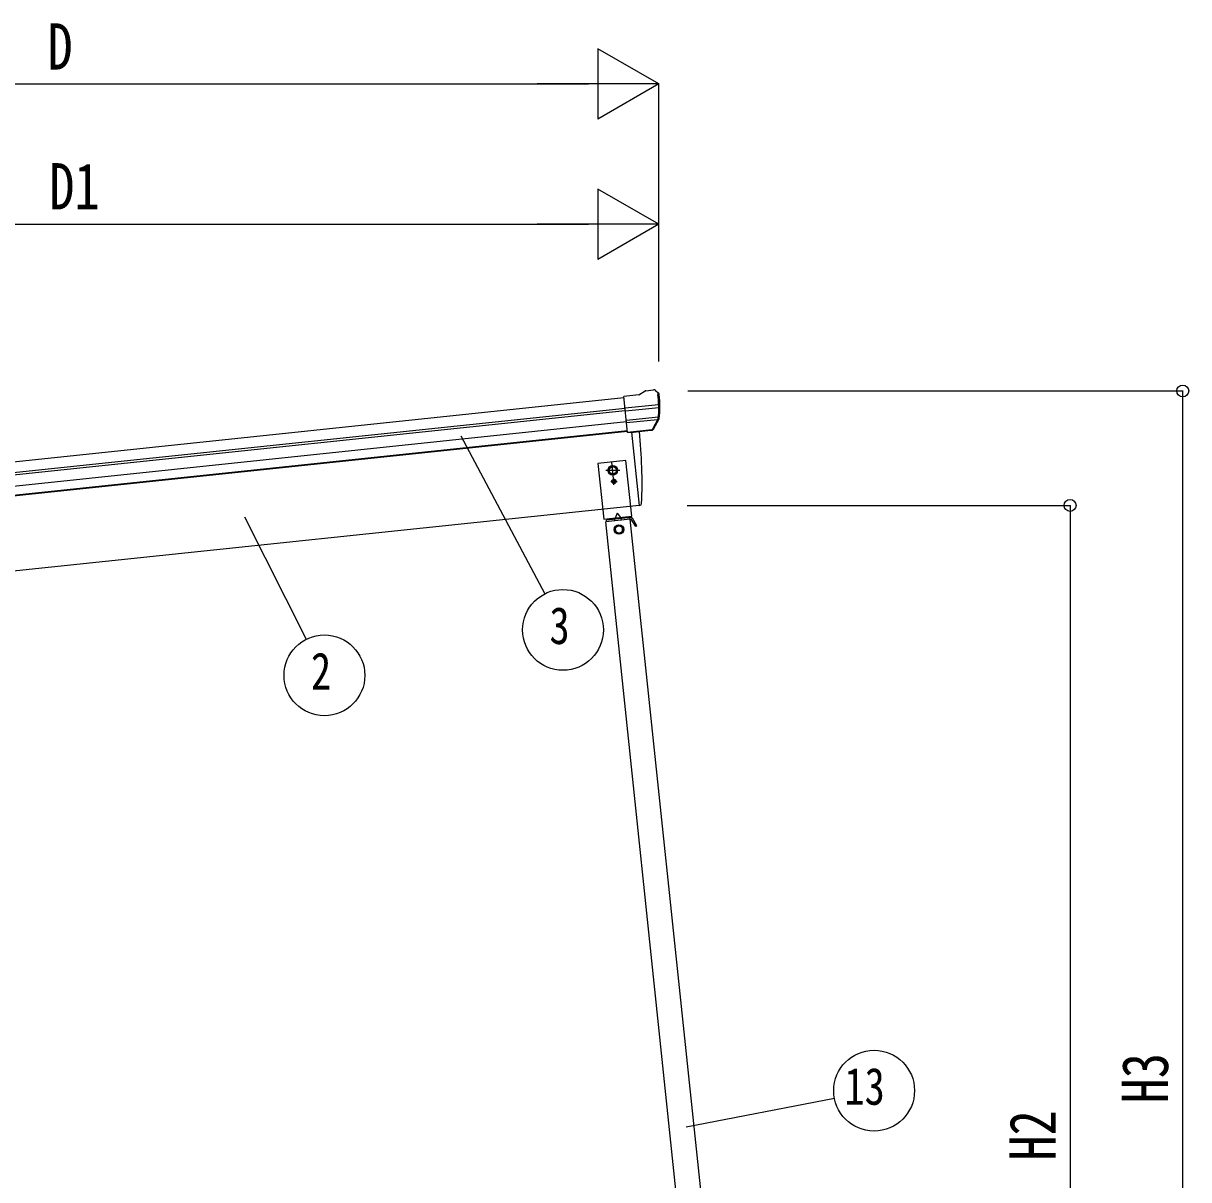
# Model space of a CAD drawing. Units: millimetres, scale not verified. Extents: x -10512 to 10512, y -7425 to 7425.
# Drawn here: x -7592 to -5515, y -2962 to -902 of the extents above; entities that cross this region are included whole.
import ezdxf
from ezdxf.enums import TextEntityAlignment as Align

# ---------------------------------------------------------------- set-up
doc = ezdxf.new("R2010")
doc.units = ezdxf.units.MM
doc.header["$LTSCALE"] = 30
for name, color, linetype in [('0-4_YKK_13', 4, 'Continuous'), ('0-5_YKK_A1', 4, 'Continuous'), ('0-6_YKK_D', 6, 'Continuous')]:
    doc.layers.add(name, color=color, linetype=linetype)
doc.styles.add('ＭＳ ゴシック', font='')
doc.styles.get('ＭＳ ゴシック').set_extended_font_data('MS Gothic')

msp = doc.modelspace()

# ---------------------------------------------------------------- linework, layer by layer
at = {"layer": '0-4_YKK_13'}
for p, q in [((-6468.59, -1554.99), (-6468.59, -1554.99)), ((-6464.92, -1556.07), (-6464.92, -1556.07)), ((-6464.92, -1556.07), (-6460.6, -1559.57)), ((-6494.9, -1563.79), (-6521.43, -1566.57)), ((-6514.64, -1631.13), (-6521.43, -1566.57)), ((-6460.6, -1559.57), (-6459.74, -1560.27)), ((-6458.35, -1563.97), (-6458.66, -1562.12)), ((-6519.27, -1587.1), (-6459.53, -1580.82)), ((-6459.05, -1586.69), (-6518.65, -1592.96)), ((-6459.89, -1603.45), (-6516.92, -1609.44)), ((-6461.28, -1608.11), (-6516.45, -1613.91)), ((-6469.84, -1624.69), (-6460.39, -1606.39)), ((-6468.78, -1625.12), (-6458.66, -1606.86)), ((-6471.29, -1626.34), (-6514.66, -1630.9)), ((-6514.64, -1631.13), (-6504.7, -1630.08)), ((-6508.07, -1630.44), (-6494.37, -1760.81)), ((-6504.7, -1630.08), (-6504.42, -1630.15)), ((-6504.42, -1630.15), (-6479.09, -1627.48)), ((-6479.09, -1627.48), (-6478.84, -1627.36)), ((-6478.84, -1627.36), (-6471.15, -1626.56)), ((-6553.67, -1698.26), (-6528.66, -1698.26)), ((-6539.6, -1713.18), (-6542.73, -1683.34)), ((-6544.82, -1718.15), (-6533.32, -1718.15)), ((-6540.3, -1717.74), (-6541.12, -1717.74)), ((-6539.07, -1723.9), (-6539.07, -1712.4)), ((-6537.84, -1718.56), (-6537.02, -1718.56)), ((-6494.37, -1760.81), (-6492.32, -1760.52)), ((-6509.88, -1785.47), (-6553.64, -1790.07)), ((-6509.02, -1782.36), (-6552.46, -1786.93)), ((-6537.72, -1788.39), (-6538.04, -1785.41)), ((-6533.16, -1774.38), (-6537.14, -1783.31)), ((-6533.16, -1774.38), (-6527.42, -1782.28)), ((-6525.79, -1787.14), (-6526.1, -1784.16)), ((-6511.37, -1785.62), (-6511.68, -1782.64)), ((-6511.42, -1785.13), (-6508.75, -1784.85)), ((-6498.05, -1797.24), (-6506.13, -1783.8)), ((-6552.14, -1789.91), (-6552.46, -1786.93)), ((-6537.78, -1787.9), (-6525.84, -1786.64)), ((-6502.77, -1794.24), (-6500.63, -1792.95))]:
    msp.add_line(p, q, dxfattribs=at)
for points in [[(-6494.9, -1563.79), (-6483.3, -1556.82), (-6483.3, -1556.82)], [(-6482.07, -1556.41), (-6482.07, -1556.41), (-6468.59, -1554.99)], [(-6541.12, -1717.74), (-6541.12, -1718.56), (-6540.3, -1718.56)], [(-6538.66, -1716.92), (-6538.66, -1716.1), (-6539.48, -1716.1), (-6539.48, -1716.92)], [(-6539.48, -1719.38), (-6539.48, -1720.2), (-6538.66, -1720.2), (-6538.66, -1719.38)], [(-6537.02, -1718.56), (-6537.02, -1717.74), (-6537.84, -1717.74)], [(-6498.05, -1797.24), (-6500.2, -1798.53), (-6508.27, -1785.09)]]:
    msp.add_lwpolyline(points, dxfattribs=at)
for points in [[(-6507.42, -1780.18), (-6517.87, -1680.73), (-6567.59, -1685.96), (-6557.14, -1785.41)], [(-6541.16, -1690.75), (-6547.66, -1694.51), (-6547.66, -1702.01), (-6541.16, -1705.77), (-6534.66, -1702.01), (-6534.66, -1694.51)], [(-6517.15, -1783.22), (-6546.99, -1786.35), (-6547.2, -1784.36), (-6517.36, -1781.23)], [(-6530.21, -1796.18), (-6536.65, -1800.04), (-6536.52, -1807.55), (-6529.95, -1811.18), (-6523.52, -1807.32), (-6523.65, -1799.81)]]:
    msp.add_lwpolyline(points, close=True, dxfattribs=at)
for centre, radius in [((-6541.16, -1698.26), 8.5), ((-6541.16, -1698.26), 7.7), ((-6541.16, -1698.26), 6.5), ((-6541.16, -1698.26), 6.5), ((-6541.16, -1698.26), 6.5), ((-6539.07, -1718.15), 3.75), ((-6530.08, -1803.68), 8.5), ((-6530.08, -1803.68), 7.7), ((-6530.08, -1803.68), 6.5)]:
    msp.add_circle(centre, radius, dxfattribs=at)
for centre, radius, start, end in [((-6481.76, -1559.39), 3, 96.02369, 120.97631), ((-6468.07, -1559.96), 5, 51.04426, 95.95574), ((-6651.91, -1585.62), 192.44, 1.4271, 6.57578), ((-6659.25, -1585.08), 202, 354.13916, 6), ((-6659.25, -1585.08), 200.2, 354.20009, 359.53883), ((-6414.26, -1578.71), 45.32, 182.67122, 185.64518), ((-6458.86, -1588.03), 1.35, 95.1605, 97.91927), ((-6456.26, -1586.47), 2.74, 179.02151, 184.43412), ((-6463.05, -1605.01), 3, 332.69111, 354.20009), ((-6461.29, -1605.4), 3, 331, 354.13916), ((-7388.97, -1720.6), 900, 357.63919, 5.84085), ((-6471.4, -1623.66), 2.99, 285.2717, 331.00739), ((-6540.3, -1716.92), 0.82, 270, 0), ((-6540.3, -1719.38), 0.82, 0, 90), ((-6537.84, -1716.92), 0.82, 180, 270), ((-6537.84, -1719.38), 0.82, 90, 180), ((-6492.73, -1757.55), 3, 278, 357.63919), ((-6508.7, -1785.34), 3, 31, 96), ((-6508.7, -1785.34), 0.5, 31, 96)]:
    msp.add_arc(centre, radius, start, end, dxfattribs=at)
for centre, major_axis, ratio, start_param, end_param in [((-6460.61, -1563.57), (-0.87, 5.91), 0.020485, 0.671432, 1.5691306), ((-6466.01, -1559.05), (5.88, -1.31), 0.24881, 0.460585, 0.4641038), ((-6461.63, -1562.6), (-2.34, 1.9), 0.995767, 3.9859716, 4.712389), ((-6656.94, -1607.03), (-20.92, 199.05), 0.994373, 4.7113789, 4.7277536), ((-6471.6, -1623.36), (-0.11, 3), 0.642905, 3.2459383, 4.203928), ((-6471.47, -1623.57), (1.66, -2.51), 0.997631, 5.8041905, 5.8929484), ((-6471.54, -1623.46), (3.53, -2.11), 0.650902, 5.2561448, 5.3289554), ((-6469.17, -1623.11), (1.08, 3.13), 0.040856, 2.1135035, 2.1416249)]:
    msp.add_ellipse(centre, major_axis=major_axis, ratio=ratio, start_param=start_param, end_param=end_param, dxfattribs=at)
at = {"layer": '0-5_YKK_A1'}
for p, q in [((-8517.3, -1778.36), (-6521.22, -1568.56)), ((-8515.32, -1797.26), (-6519.23, -1587.46)), ((-8514.89, -1801.44), (-6518.79, -1591.64)), ((-8512.79, -1821.29), (-6516.7, -1611.5)), ((-6514.94, -1628.23), (-8511.03, -1838.03)), ((-6514.84, -1629.23), (-8440.13, -1831.59)), ((-6508.07, -1630.44), (-6494.37, -1760.81)), ((-6494.37, -1760.81), (-8421.71, -1963.38)), ((-6342.63, -3376.7), (-6509.88, -1785.47)), ((-6386.39, -3381.3), (-6553.64, -1790.07))]:
    msp.add_line(p, q, dxfattribs=at)
at = {"layer": '0-6_YKK_D'}
for p, q in [((-6459.33, -1009.99), (-6567.58, -947.49)), ((-6567.58, -947.49), (-6567.58, -1072.49)), ((-8452.71, -1009.99), (-6584.33, -1009.99)), ((-6459.33, -1009.99), (-6675.83, -1009.99)), ((-6459.33, -1009.99), (-6567.58, -1072.49)), ((-6459.33, -1504.66), (-6459.33, -1008.99)), ((-6459.33, -1259.99), (-6567.58, -1197.49)), ((-6567.58, -1197.49), (-6567.58, -1322.49)), ((-8374.46, -1259.99), (-6584.33, -1259.99)), ((-6459.33, -1259.99), (-6675.83, -1259.99)), ((-6459.33, -1259.99), (-6567.58, -1322.49)), ((-6459.33, -1503.66), (-6459.33, -1258.99)), ((-6407.49, -1556.97), (-5524.48, -1556.97)), ((-5525.48, -3963.38), (-5525.48, -1556.97)), ((-6812.03, -1636.79), (-6662.13, -1918.19)), ((-6408.49, -1760.81), (-5725.27, -1760.81)), ((-5726.27, -1760.81), (-5726.27, -3963.38)), ((-7197.24, -1781.04), (-7087.35, -1999.32)), ((-6410.25, -2868.06), (-6146.11, -2817.07))]:
    msp.add_line(p, q, dxfattribs=at)
for centre, radius in [((-5525.48, -1556.97), 10.62), ((-5726.27, -1760.81), 10.62), ((-6629.91, -1982.57), 72), ((-7054.98, -2063.64), 72), ((-6075.42, -2803.43), 72)]:
    msp.add_circle(centre, radius, dxfattribs=at)

# ---------------------------------------------------------------- texts
at = {"layer": '0-6_YKK_D', "style": 'ＭＳ ゴシック', "width": 0.8}
for s, height, p in [('D', 82.48, (-7548.52, -1009.19)), ('D1', 82.48, (-7545.39, -1258.32)), ('3', 65.98, (-6653.91, -2027.57)), ('2', 65.98, (-7078.98, -2108.64)), ('13', 65.98, (-6128.22, -2848.43))]:
    msp.add_text(s, height=height, dxfattribs=at).set_placement(p, align=Align.BOTTOM_LEFT)
for s, p in [('H3', (-5526.81, -2826.18)), ('H2', (-5727.07, -2928.11))]:
    msp.add_text(s, height=82.48, rotation=90, dxfattribs=at).set_placement(p, align=Align.BOTTOM_LEFT)

doc.saveas('drawing.dxf')
